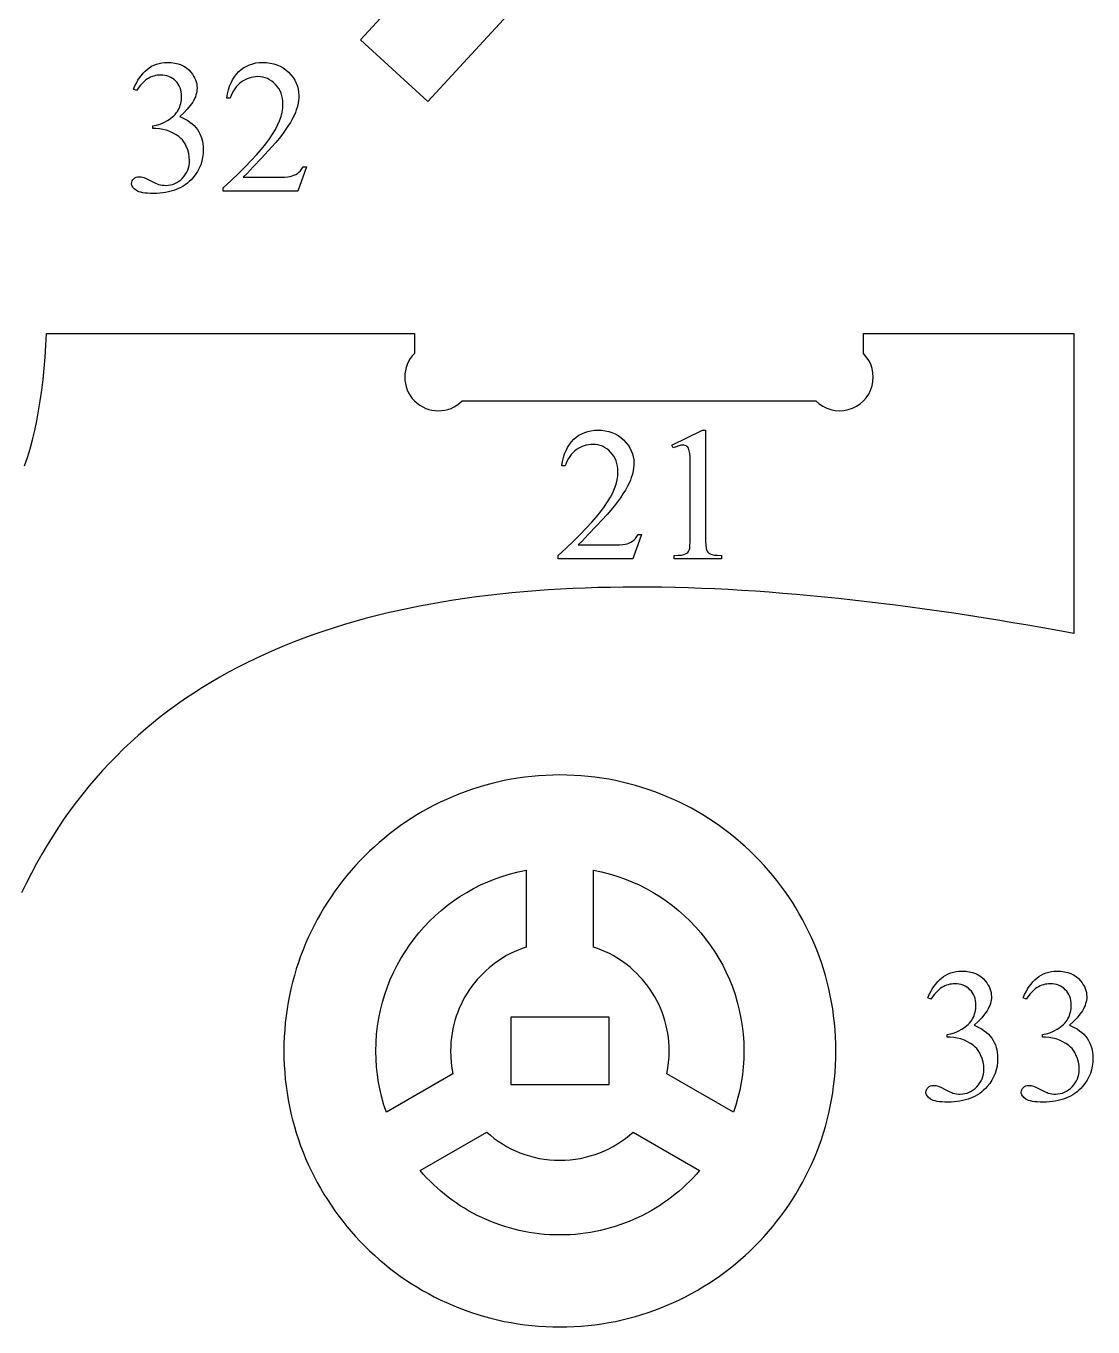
# Model space of a CAD drawing. Extents: x -27 to 581, y 232 to 579.
# Drawn here: x 432.1 to 480.8, y 318.8 to 378.1 of the extents above; entities that cross this region are included whole.
import ezdxf

# ---------------------------------------------------------------- set-up
doc = ezdxf.new("R2010")
doc.units = 0
doc.header["$MEASUREMENT"] = 0
doc.layers.get('0').update_dxf_attribs({"linetype": 'CONTINUOUS'})

msp = doc.modelspace()

# ---------------------------------------------------------------- linework, layer by layer
at = {"color": 1, "ltscale": 0.013501}
msp.add_line((432.992126, 363.541687), (433.021362, 364.080933), dxfattribs=at)
at = {"color": 1, "ltscale": 0.419876}
msp.add_line((433.021362, 364.080933), (449.816406, 364.080933), dxfattribs=at)
at = {"color": 1, "ltscale": 0.022495}
for p, q in [((449.816406, 364.080933), (449.816406, 363.181152)), ((470.296417, 363.181152), (470.296417, 364.080933))]:
    msp.add_line(p, q, dxfattribs=at)
at = {"color": 1, "ltscale": 0.24}
msp.add_line((470.296417, 364.080933), (479.896423, 364.080933), dxfattribs=at)
at = {"color": 1, "ltscale": 0.341995}
msp.add_line((479.896423, 364.080933), (479.896423, 350.401123), dxfattribs=at)
at = {"color": 1, "ltscale": 0.013236}
msp.add_line((432.956116, 363.013458), (432.992126, 363.541687), dxfattribs=at)
at = {"color": 1, "ltscale": 0.012964}
msp.add_line((432.913025, 362.496674), (432.956116, 363.013458), dxfattribs=at)
at = {"color": 1, "ltscale": 0.012687}
msp.add_line((432.862457, 361.99173), (432.913025, 362.496674), dxfattribs=at)
at = {"color": 1, "ltscale": 0.012404}
msp.add_line((432.804047, 361.499023), (432.862457, 361.99173), dxfattribs=at)
at = {"color": 1, "ltscale": 0.011826}
msp.add_line((432.662415, 360.55188), (432.737488, 361.018921), dxfattribs=at)
at = {"color": 1, "ltscale": 0.012117}
msp.add_line((432.737488, 361.018921), (432.804047, 361.499023), dxfattribs=at)
at = {"color": 1, "ltscale": 0.403388}
msp.add_line((451.988647, 361.008942), (468.124176, 361.008942), dxfattribs=at)
at = {"color": 1, "ltscale": 0.011534}
msp.add_line((432.57843, 360.098236), (432.662415, 360.55188), dxfattribs=at)
at = {"color": 1, "ltscale": 0.011239}
msp.add_line((432.485199, 359.658447), (432.57843, 360.098236), dxfattribs=at)
at = {"color": 1, "ltscale": 0.010654}
msp.add_line((432.269592, 358.82193), (432.382385, 359.23288), dxfattribs=at)
at = {"color": 1, "ltscale": 0.010945}
msp.add_line((432.382385, 359.23288), (432.485199, 359.658447), dxfattribs=at)
at = {"color": 1, "ltscale": 0.010366}
msp.add_line((432.146484, 358.425995), (432.269592, 358.82193), dxfattribs=at)
at = {"color": 1, "ltscale": 0.010083}
msp.add_line((432.012726, 358.045502), (432.146484, 358.425995), dxfattribs=at)
at = {"color": 1, "ltscale": 0.013344}
msp.add_line((452.63913, 352.06665), (452.110321, 351.993988), dxfattribs=at)
at = {"color": 1, "ltscale": 0.013441}
msp.add_line((453.172577, 352.133606), (452.63913, 352.06665), dxfattribs=at)
at = {"color": 1, "ltscale": 0.013539}
msp.add_line((453.710632, 352.194946), (453.172577, 352.133606), dxfattribs=at)
at = {"color": 1, "ltscale": 0.013636}
msp.add_line((454.253204, 352.250702), (453.710632, 352.194946), dxfattribs=at)
at = {"color": 1, "ltscale": 0.013735}
msp.add_line((454.800293, 352.300934), (454.253204, 352.250702), dxfattribs=at)
at = {"color": 1, "ltscale": 0.013834}
msp.add_line((455.351837, 352.345703), (454.800293, 352.300934), dxfattribs=at)
at = {"color": 1, "ltscale": 0.013934}
msp.add_line((455.907806, 352.385071), (455.351837, 352.345703), dxfattribs=at)
at = {"color": 1, "ltscale": 0.014034}
msp.add_line((456.46814, 352.419037), (455.907806, 352.385071), dxfattribs=at)
at = {"color": 1, "ltscale": 0.014134}
msp.add_line((457.032776, 352.447723), (456.46814, 352.419037), dxfattribs=at)
at = {"color": 1, "ltscale": 0.014236}
msp.add_line((457.601715, 352.471161), (457.032776, 352.447723), dxfattribs=at)
at = {"color": 1, "ltscale": 0.014336}
msp.add_line((458.174866, 352.48938), (457.601715, 352.471161), dxfattribs=at)
at = {"color": 1, "ltscale": 0.014438}
msp.add_line((458.752228, 352.502472), (458.174866, 352.48938), dxfattribs=at)
at = {"color": 1, "ltscale": 0.014538}
msp.add_line((459.33371, 352.510468), (458.752228, 352.502472), dxfattribs=at)
at = {"color": 1, "ltscale": 0.01464}
msp.add_line((459.919312, 352.513428), (459.33371, 352.510468), dxfattribs=at)
at = {"color": 1, "ltscale": 0.014742}
msp.add_line((460.508972, 352.511444), (459.919312, 352.513428), dxfattribs=at)
at = {"color": 1, "ltscale": 0.014842}
msp.add_line((461.102631, 352.504486), (460.508972, 352.511444), dxfattribs=at)
at = {"color": 1, "ltscale": 0.014944}
msp.add_line((461.700256, 352.492676), (461.102631, 352.504486), dxfattribs=at)
at = {"color": 1, "ltscale": 0.015045}
msp.add_line((462.301819, 352.476074), (461.700256, 352.492676), dxfattribs=at)
at = {"color": 1, "ltscale": 0.015145}
msp.add_line((462.907257, 352.454712), (462.301819, 352.476074), dxfattribs=at)
at = {"color": 1, "ltscale": 0.015245}
msp.add_line((463.51651, 352.428619), (462.907257, 352.454712), dxfattribs=at)
at = {"color": 1, "ltscale": 0.015346}
msp.add_line((464.129578, 352.397888), (463.51651, 352.428619), dxfattribs=at)
at = {"color": 1, "ltscale": 0.015445}
msp.add_line((464.746368, 352.362549), (464.129578, 352.397888), dxfattribs=at)
at = {"color": 1, "ltscale": 0.015545}
msp.add_line((465.366882, 352.322662), (464.746368, 352.362549), dxfattribs=at)
at = {"color": 1, "ltscale": 0.015643}
msp.add_line((465.991028, 352.27832), (465.366882, 352.322662), dxfattribs=at)
at = {"color": 1, "ltscale": 0.015742}
msp.add_line((466.618805, 352.229523), (465.991028, 352.27832), dxfattribs=at)
at = {"color": 1, "ltscale": 0.01584}
msp.add_line((467.250153, 352.176361), (466.618805, 352.229523), dxfattribs=at)
at = {"color": 1, "ltscale": 0.015936}
msp.add_line((467.88501, 352.118866), (467.250153, 352.176361), dxfattribs=at)
at = {"color": 1, "ltscale": 0.016033}
msp.add_line((468.523346, 352.057098), (467.88501, 352.118866), dxfattribs=at)
at = {"color": 1, "ltscale": 0.016128}
msp.add_line((469.1651, 351.991119), (468.523346, 352.057098), dxfattribs=at)
at = {"color": 1, "ltscale": 0.012702}
msp.add_line((449.037231, 351.435486), (448.542114, 351.321472), dxfattribs=at)
at = {"color": 1, "ltscale": 0.012789}
msp.add_line((449.537292, 351.543427), (449.037231, 351.435486), dxfattribs=at)
at = {"color": 1, "ltscale": 0.012879}
msp.add_line((450.042267, 351.645355), (449.537292, 351.543427), dxfattribs=at)
at = {"color": 1, "ltscale": 0.01297}
msp.add_line((450.552124, 351.741333), (450.042267, 351.645355), dxfattribs=at)
at = {"color": 1, "ltscale": 0.013061}
msp.add_line((451.066742, 351.83136), (450.552124, 351.741333), dxfattribs=at)
at = {"color": 1, "ltscale": 0.013156}
msp.add_line((451.586182, 351.915588), (451.066742, 351.83136), dxfattribs=at)
at = {"color": 1, "ltscale": 0.013249}
msp.add_line((452.110321, 351.993988), (451.586182, 351.915588), dxfattribs=at)
at = {"color": 1, "ltscale": 0.016224}
msp.add_line((469.810272, 351.92099), (469.1651, 351.991119), dxfattribs=at)
at = {"color": 1, "ltscale": 0.016318}
msp.add_line((470.458771, 351.846741), (469.810272, 351.92099), dxfattribs=at)
at = {"color": 1, "ltscale": 0.016412}
msp.add_line((471.110565, 351.768463), (470.458771, 351.846741), dxfattribs=at)
at = {"color": 1, "ltscale": 0.016505}
msp.add_line((471.765625, 351.686188), (471.110565, 351.768463), dxfattribs=at)
at = {"color": 1, "ltscale": 0.016597}
msp.add_line((472.423889, 351.599945), (471.765625, 351.686188), dxfattribs=at)
at = {"color": 1, "ltscale": 0.016689}
msp.add_line((473.085327, 351.509857), (472.423889, 351.599945), dxfattribs=at)
at = {"color": 1, "ltscale": 0.016779}
msp.add_line((473.749878, 351.415894), (473.085327, 351.509857), dxfattribs=at)
at = {"color": 1, "ltscale": 0.01237}
msp.add_line((447.086853, 350.942474), (446.611938, 350.80365), dxfattribs=at)
at = {"color": 1, "ltscale": 0.012449}
msp.add_line((447.566864, 351.075012), (447.086853, 350.942474), dxfattribs=at)
at = {"color": 1, "ltscale": 0.012532}
msp.add_line((448.051971, 351.201355), (447.566864, 351.075012), dxfattribs=at)
at = {"color": 1, "ltscale": 0.012616}
msp.add_line((448.542114, 351.321472), (448.051971, 351.201355), dxfattribs=at)
at = {"color": 1, "ltscale": 0.016869}
msp.add_line((474.417511, 351.318176), (473.749878, 351.415894), dxfattribs=at)
at = {"color": 1, "ltscale": 0.016957}
msp.add_line((475.088165, 351.216736), (474.417511, 351.318176), dxfattribs=at)
at = {"color": 1, "ltscale": 0.017045}
msp.add_line((475.76181, 351.111633), (475.088165, 351.216736), dxfattribs=at)
at = {"color": 1, "ltscale": 0.017132}
msp.add_line((476.438416, 351.00293), (475.76181, 351.111633), dxfattribs=at)
at = {"color": 1, "ltscale": 0.017217}
msp.add_line((477.117889, 350.890625), (476.438416, 351.00293), dxfattribs=at)
at = {"color": 1, "ltscale": 0.017303}
msp.add_line((477.800262, 350.774841), (477.117889, 350.890625), dxfattribs=at)
at = {"color": 1, "ltscale": 0.012071}
msp.add_line((445.218445, 350.348816), (444.764496, 350.184265), dxfattribs=at)
at = {"color": 1, "ltscale": 0.012142}
msp.add_line((445.677704, 350.506866), (445.218445, 350.348816), dxfattribs=at)
at = {"color": 1, "ltscale": 0.012215}
msp.add_line((446.142212, 350.658447), (445.677704, 350.506866), dxfattribs=at)
at = {"color": 1, "ltscale": 0.012291}
msp.add_line((446.611938, 350.80365), (446.142212, 350.658447), dxfattribs=at)
at = {"color": 1, "ltscale": 0.017386}
msp.add_line((478.485413, 350.655609), (477.800262, 350.774841), dxfattribs=at)
at = {"color": 1, "ltscale": 0.017469}
msp.add_line((479.17334, 350.53299), (478.485413, 350.655609), dxfattribs=at)
at = {"color": 1, "ltscale": 0.018375}
msp.add_line((479.896423, 350.401123), (479.17334, 350.53299), dxfattribs=at)
at = {"color": 1, "ltscale": 0.011816}
msp.add_line((443.434875, 349.651031), (443.002594, 349.4599), dxfattribs=at)
at = {"color": 1, "ltscale": 0.011877}
msp.add_line((443.872681, 349.835449), (443.434875, 349.651031), dxfattribs=at)
at = {"color": 1, "ltscale": 0.011938}
msp.add_line((444.315887, 350.013153), (443.872681, 349.835449), dxfattribs=at)
at = {"color": 1, "ltscale": 0.012003}
msp.add_line((444.764496, 350.184265), (444.315887, 350.013153), dxfattribs=at)
at = {"color": 1, "ltscale": 0.011659}
msp.add_line((442.154602, 349.057251), (441.739014, 348.845612), dxfattribs=at)
at = {"color": 1, "ltscale": 0.011708}
msp.add_line((442.575806, 349.261993), (442.154602, 349.057251), dxfattribs=at)
at = {"color": 1, "ltscale": 0.011761}
msp.add_line((443.002594, 349.4599), (442.575806, 349.261993), dxfattribs=at)
at = {"color": 1, "ltscale": 0.011573}
msp.add_line((441.329102, 348.627045), (440.924866, 348.401459), dxfattribs=at)
at = {"color": 1, "ltscale": 0.011614}
msp.add_line((441.739014, 348.845612), (441.329102, 348.627045), dxfattribs=at)
at = {"color": 1, "ltscale": 0.011473}
msp.add_line((440.133698, 347.929077), (439.746826, 347.68219), dxfattribs=at)
at = {"color": 1, "ltscale": 0.011502}
msp.add_line((440.526367, 348.168823), (440.133698, 347.929077), dxfattribs=at)
at = {"color": 1, "ltscale": 0.011536}
msp.add_line((440.924866, 348.401459), (440.526367, 348.168823), dxfattribs=at)
at = {"color": 1, "ltscale": 0.011429}
msp.add_line((439.365875, 347.42804), (438.990814, 347.166656), dxfattribs=at)
at = {"color": 1, "ltscale": 0.011449}
msp.add_line((439.746826, 347.68219), (439.365875, 347.42804), dxfattribs=at)
at = {"color": 1, "ltscale": 0.011403}
msp.add_line((438.621735, 346.897919), (438.258667, 346.621826), dxfattribs=at)
at = {"color": 1, "ltscale": 0.011414}
msp.add_line((438.990814, 347.166656), (438.621735, 346.897919), dxfattribs=at)
at = {"color": 1, "ltscale": 0.011397}
for p, q in [((437.901672, 346.338287), (437.550781, 346.047241)), ((438.258667, 346.621826), (437.901672, 346.338287))]:
    msp.add_line(p, q, dxfattribs=at)
at = {"color": 1, "ltscale": 0.011412}
msp.add_line((437.206024, 345.748657), (436.867462, 345.442474), dxfattribs=at)
at = {"color": 1, "ltscale": 0.011402}
msp.add_line((437.550781, 346.047241), (437.206024, 345.748657), dxfattribs=at)
at = {"color": 1, "ltscale": 0.011447}
msp.add_line((436.535126, 345.128632), (436.209106, 344.807098), dxfattribs=at)
at = {"color": 1, "ltscale": 0.011428}
msp.add_line((436.867462, 345.442474), (436.535126, 345.128632), dxfattribs=at)
at = {"color": 1, "ltscale": 0.011507}
msp.add_line((435.889374, 344.477783), (435.57605, 344.140625), dxfattribs=at)
at = {"color": 1, "ltscale": 0.011475}
msp.add_line((436.209106, 344.807098), (435.889374, 344.477783), dxfattribs=at)
at = {"color": 1, "ltscale": 0.011587}
msp.add_line((435.269104, 343.795624), (434.968658, 343.442688), dxfattribs=at)
at = {"color": 1, "ltscale": 0.011545}
msp.add_line((435.57605, 344.140625), (435.269104, 343.795624), dxfattribs=at)
at = {"color": 1, "ltscale": 0.011637}
msp.add_line((434.968658, 343.442688), (434.674683, 343.081787), dxfattribs=at)
at = {"color": 1, "ltscale": 0.011753}
msp.add_line((434.387268, 342.71283), (434.106445, 342.335785), dxfattribs=at)
at = {"color": 1, "ltscale": 0.011692}
msp.add_line((434.674683, 343.081787), (434.387268, 342.71283), dxfattribs=at)
at = {"color": 1, "ltscale": 0.011893}
msp.add_line((433.832245, 341.950592), (433.564758, 341.55719), dxfattribs=at)
at = {"color": 1, "ltscale": 0.011821}
msp.add_line((434.106445, 342.335785), (433.832245, 341.950592), dxfattribs=at)
at = {"color": 1, "ltscale": 0.011972}
msp.add_line((433.564758, 341.55719), (433.303986, 341.155518), dxfattribs=at)
at = {"color": 1, "ltscale": 0.012147}
msp.add_line((433.049957, 340.745575), (432.802795, 340.32724), dxfattribs=at)
at = {"color": 1, "ltscale": 0.012057}
msp.add_line((433.303986, 341.155518), (433.049957, 340.745575), dxfattribs=at)
at = {"color": 1, "ltscale": 0.012245}
msp.add_line((432.802795, 340.32724), (432.562439, 339.900482), dxfattribs=at)
at = {"color": 1, "ltscale": 0.012346}
msp.add_line((432.562439, 339.900482), (432.329041, 339.465271), dxfattribs=at)
at = {"color": 1, "ltscale": 0.01257}
msp.add_line((432.102539, 339.021515), (431.883057, 338.569153), dxfattribs=at)
at = {"color": 1, "ltscale": 0.012455}
msp.add_line((432.329041, 339.465271), (432.102539, 339.021515), dxfattribs=at)
at = {"color": 1}
for points in [[(450.415344, 374.667236), (447.354553, 377.487823), (454.472321, 385.211731), (452.213257, 387.293488), (445.09549, 379.569611), (442.309265, 382.137177), (445.413513, 387.815033), (445.413513, 397.877594), (443.453278, 397.877594), (443.454559, 401.034821), (445.996094, 401.034821), (445.996094, 404.990112), (449.440826, 404.990112), (449.440826, 401.037994), (453.078888, 401.037994), (453.078888, 391.879242), (464.215027, 391.879242), (464.215027, 389.64212)], [(456.446014, 318.754181), (456.770721, 318.758301), (457.093445, 318.770599), (457.414032, 318.790955), (457.732452, 318.819275), (458.048523, 318.855499), (458.362213, 318.899475), (458.673401, 318.951141), (458.981995, 319.010376), (459.287872, 319.077087), (459.590973, 319.151184), (459.891144, 319.232544), (460.188324, 319.321075), (460.482422, 319.416687), (460.773315, 319.519287), (461.060883, 319.628754), (461.345062, 319.744995), (461.625763, 319.86795), (461.902863, 319.997437), (462.176239, 320.133453), (462.445862, 320.275818), (462.711548, 320.424469), (462.973267, 320.579315), (463.230865, 320.740234), (463.484314, 320.907135), (463.733429, 321.079926), (463.97818, 321.258484), (464.218414, 321.442749), (464.454071, 321.632599), (464.685028, 321.827942), (464.911194, 322.028625), (465.132477, 322.23465), (465.348785, 322.445831), (465.559967, 322.662109), (465.765991, 322.883362), (465.966705, 323.109528), (466.162048, 323.340454), (466.351898, 323.576111), (466.536163, 323.816315), (466.714752, 324.061035), (466.887543, 324.31015), (467.054474, 324.563538), (467.215393, 324.821136), (467.370239, 325.082825), (467.51889, 325.348511), (467.661285, 325.618073), (467.797272, 325.891418), (467.926788, 326.168488), (468.049744, 326.449158), (468.165985, 326.733307), (468.275452, 327.020844), (468.378052, 327.311707), (468.473663, 327.605743), (468.562225, 327.902893), (468.643585, 328.203033), (468.717682, 328.506073), (468.784393, 328.81189), (468.843628, 329.120453), (468.895264, 329.43158), (468.93927, 329.745239), (468.975464, 330.061279), (469.003815, 330.379608), (469.02417, 330.700165), (469.036469, 331.022827), (469.040588, 331.347473), (469.036469, 331.67218), (469.02417, 331.994904), (469.003815, 332.315491), (468.975464, 332.633911), (468.93927, 332.950012), (468.895264, 333.263702), (468.843628, 333.57489), (468.784393, 333.883484), (468.717682, 334.189362), (468.643585, 334.492432), (468.562225, 334.792603), (468.473663, 335.089813), (468.378052, 335.383881), (468.275452, 335.674774), (468.165985, 335.962341), (468.049744, 336.246552), (467.926788, 336.527222), (467.797272, 336.804321), (467.661285, 337.077728), (467.51889, 337.347321), (467.370239, 337.613037), (467.215393, 337.874725), (467.054474, 338.132355), (466.887543, 338.385773), (466.714752, 338.634888), (466.536163, 338.879639), (466.351898, 339.119873), (466.162048, 339.35553), (465.966705, 339.586487), (465.765991, 339.812653), (465.559967, 340.033936), (465.348785, 340.250244), (465.132477, 340.461426), (464.911194, 340.66745), (464.685028, 340.868195), (464.454071, 341.063538), (464.218414, 341.253387), (463.97818, 341.437653), (463.733429, 341.616211), (463.484314, 341.789032), (463.230865, 341.955933), (462.973267, 342.116852), (462.711548, 342.271698), (462.445862, 342.42038), (462.176239, 342.562744), (461.902863, 342.69873), (461.625763, 342.828247), (461.345062, 342.951202), (461.060883, 343.067444), (460.773315, 343.176941), (460.482422, 343.279541), (460.188324, 343.375153), (459.891144, 343.463684), (459.590973, 343.545044), (459.287872, 343.619141), (458.981995, 343.685852), (458.673401, 343.745087), (458.362213, 343.796753), (458.048523, 343.840729), (457.732452, 343.876923), (457.414032, 343.905273), (457.093445, 343.925629), (456.770721, 343.937927), (456.446014, 343.942047), (456.121368, 343.937927), (455.798706, 343.925629), (455.478149, 343.905273), (455.159821, 343.876923), (454.84375, 343.840729), (454.530121, 343.796753), (454.218994, 343.745087), (453.910431, 343.685852), (453.604614, 343.619141), (453.301544, 343.545044), (453.001404, 343.463684), (452.704285, 343.375153), (452.410217, 343.279541), (452.119385, 343.176941), (451.831848, 343.067444), (451.547668, 342.951202), (451.267029, 342.828247), (450.98996, 342.69873), (450.716614, 342.562744), (450.447021, 342.42038), (450.181366, 342.271698), (449.919678, 342.116852), (449.662079, 341.955933), (449.408691, 341.789032), (449.159576, 341.616211), (448.914856, 341.437653), (448.674622, 341.253387), (448.438995, 341.063538), (448.208069, 340.868195), (447.981903, 340.66745), (447.760651, 340.461426), (447.544373, 340.250244), (447.33316, 340.033936), (447.127167, 339.812653), (446.926453, 339.586487), (446.73114, 339.35553), (446.54129, 339.119873), (446.357025, 338.879639), (446.178467, 338.634888), (446.005676, 338.385773), (445.838776, 338.132355), (445.677856, 337.874725), (445.52301, 337.613037), (445.374359, 337.347321), (445.231964, 337.077728), (445.095978, 336.804321), (444.966461, 336.527222), (444.843536, 336.246552), (444.727295, 335.962341), (444.617828, 335.674774), (444.515228, 335.383881), (444.419617, 335.089813), (444.331055, 334.792603), (444.249695, 334.492432), (444.175629, 334.189362), (444.108917, 333.883484), (444.049683, 333.57489), (443.998016, 333.263702), (443.954041, 332.950012), (443.917816, 332.633911), (443.889496, 332.315491), (443.86911, 331.994904), (443.856842, 331.67218), (443.852722, 331.347473), (443.856842, 331.022827), (443.86911, 330.700165), (443.889496, 330.379608), (443.917816, 330.061279), (443.954041, 329.745239), (443.998016, 329.43158), (444.049683, 329.120453), (444.108917, 328.81189), (444.175629, 328.506073), (444.249695, 328.203033), (444.331055, 327.902893), (444.419617, 327.605743), (444.515228, 327.311707), (444.617828, 327.020844), (444.727295, 326.733307), (444.843536, 326.449158), (444.966461, 326.168488), (445.095978, 325.891418), (445.231964, 325.618073), (445.374359, 325.348511), (445.52301, 325.082825), (445.677856, 324.821136), (445.838776, 324.563538), (446.005676, 324.31015), (446.178467, 324.061035), (446.357025, 323.816315), (446.54129, 323.576111), (446.73114, 323.340454), (446.926453, 323.109528), (447.127167, 322.883362), (447.33316, 322.662109), (447.544373, 322.445831), (447.760651, 322.23465), (447.981903, 322.028625), (448.208069, 321.827942), (448.438995, 321.632599), (448.674622, 321.442749), (448.914856, 321.258484), (449.159576, 321.079926), (449.408691, 320.907135), (449.662079, 320.740234), (449.919678, 320.579315), (450.181366, 320.424469), (450.447021, 320.275818), (450.716614, 320.133453), (450.98996, 319.997437), (451.267029, 319.86795), (451.547668, 319.744995), (451.831848, 319.628754), (452.119385, 319.519287), (452.410217, 319.416687), (452.704285, 319.321075), (453.001404, 319.232544), (453.301544, 319.151184), (453.604614, 319.077087), (453.910431, 319.010376), (454.218994, 318.951141), (454.530121, 318.899475), (454.84375, 318.855499), (455.159821, 318.819275), (455.478149, 318.790955), (455.798706, 318.770599), (456.121368, 318.758301)]]:
    msp.add_lwpolyline(points, close=True, dxfattribs=at)
at = {"color": 18}
for points in [[(436.989532, 375.240784), (437.053162, 375.382111), (437.120819, 375.515167), (437.192535, 375.639893), (437.26828, 375.756348), (437.348114, 375.864502), (437.431976, 375.964355), (437.519867, 376.055908), (437.611816, 376.139191), (437.70871, 376.213348), (437.81134, 376.277649), (437.919769, 376.332031), (438.033966, 376.376526), (438.153931, 376.411133), (438.279663, 376.435883), (438.411163, 376.450714), (438.548462, 376.455658), (438.716522, 376.448608), (438.874481, 376.42749), (439.022369, 376.392334), (439.160156, 376.343079), (439.287842, 376.279755), (439.405457, 376.202362), (439.51297, 376.110901), (439.610413, 376.005371), (439.676117, 375.920746), (439.733063, 375.834686), (439.78125, 375.747131), (439.820679, 375.658112), (439.851349, 375.567657), (439.87326, 375.475739), (439.886383, 375.382355), (439.890778, 375.287506), (439.887695, 375.20874), (439.878418, 375.129669), (439.863007, 375.050262), (439.8414, 374.97052), (439.813599, 374.890442), (439.779663, 374.810028), (439.739532, 374.729279), (439.693237, 374.648224), (439.640778, 374.566803), (439.582153, 374.485077), (439.44635, 374.320618), (439.285858, 374.154816), (439.100677, 373.987671), (439.22937, 373.932861), (439.349976, 373.872467), (439.462463, 373.806488), (439.566864, 373.734924), (439.663177, 373.657806), (439.751373, 373.575104), (439.831512, 373.486847), (439.903503, 373.393005), (439.967224, 373.29422), (440.022461, 373.191223), (440.069183, 373.083954), (440.107391, 372.972473), (440.137146, 372.85672), (440.158386, 372.736694), (440.171112, 372.612457), (440.175385, 372.483978), (440.167938, 372.300171), (440.14563, 372.12265), (440.108459, 371.951324), (440.056427, 371.786255), (439.989532, 371.627441), (439.907745, 371.474854), (439.811127, 371.328491), (439.699615, 371.188385), (439.619934, 371.10199), (439.535889, 371.021118), (439.447479, 370.945862), (439.354736, 370.87619), (439.25766, 370.812073), (439.156219, 370.75351), (439.050446, 370.700562), (438.940338, 370.653168), (438.825836, 370.611359), (438.707031, 370.575104), (438.583862, 370.544464), (438.456329, 370.519348), (438.324493, 370.499847), (438.188263, 370.485901), (438.047699, 370.477539), (437.902802, 370.474762), (437.763123, 370.47702), (437.635071, 370.483795), (437.518616, 370.495056), (437.413788, 370.510864), (437.320557, 370.531189), (437.238953, 370.556), (437.168976, 370.585327), (437.110596, 370.619202), (437.018585, 370.692719), (436.982452, 370.730499), (436.952881, 370.768921), (436.929901, 370.808014), (436.913452, 370.847778), (436.903625, 370.888184), (436.90033, 370.92926), (436.906555, 370.989014), (436.925293, 371.045013), (436.956482, 371.097321), (437.000153, 371.145905), (437.052582, 371.186798), (437.110046, 371.216003), (437.172577, 371.233521), (437.240143, 371.23938), (437.347412, 371.230865), (437.456787, 371.205383), (437.574677, 371.156006), (437.783875, 371.050323), (437.999451, 370.943604), (438.077759, 370.910553), (438.136444, 370.891052), (438.216339, 370.870605), (438.29892, 370.855988), (438.384125, 370.847229), (438.472015, 370.84433), (438.578552, 370.849548), (438.68161, 370.865295), (438.781128, 370.89151), (438.877136, 370.928223), (438.969635, 370.975403), (439.058594, 371.033081), (439.144043, 371.101257), (439.225983, 371.179901), (439.301147, 371.265717), (439.366302, 371.355377), (439.421417, 371.448914), (439.466522, 371.546265), (439.501587, 371.647491), (439.526642, 371.752563), (439.541687, 371.86145), (439.546692, 371.974243), (439.537415, 372.140961), (439.509521, 372.305573), (439.463074, 372.468048), (439.39801, 372.628387), (439.341461, 372.740173), (439.282288, 372.837585), (439.220428, 372.920685), (439.155914, 372.989441), (439.056091, 373.072418), (438.93927, 373.151398), (438.80545, 373.22641), (438.654663, 373.297424), (438.494568, 373.357819), (438.332886, 373.40097), (438.169617, 373.426849), (438.004761, 373.435486), (437.868835, 373.435486), (437.868835, 373.562897), (437.952759, 373.575989), (438.036743, 373.593964), (438.204926, 373.644684), (438.373383, 373.715027), (438.542084, 373.805023), (438.623627, 373.856201), (438.699402, 373.909882), (438.769379, 373.966125), (438.833588, 374.024841), (438.892029, 374.086121), (438.944702, 374.149902), (438.991608, 374.216187), (439.032715, 374.285034), (439.068542, 374.355988), (439.099609, 374.42865), (439.125916, 374.503052), (439.1474, 374.579193), (439.164124, 374.657043), (439.176086, 374.736633), (439.183258, 374.817932), (439.185638, 374.90097), (439.181366, 375.007721), (439.168518, 375.109222), (439.147095, 375.205505), (439.117126, 375.296539), (439.078613, 375.382324), (439.031525, 375.46286), (438.975861, 375.538147), (438.911652, 375.608215), (438.841064, 375.671448), (438.766296, 375.726227), (438.687347, 375.772583), (438.604218, 375.810516), (438.516907, 375.840027), (438.425415, 375.861084), (438.329742, 375.873718), (438.229889, 375.87796), (438.148438, 375.875183), (438.068665, 375.866943), (437.990601, 375.853149), (437.914215, 375.833862), (437.839539, 375.809082), (437.766541, 375.778778), (437.695251, 375.742981), (437.625641, 375.70166), (437.557709, 375.654846), (437.491486, 375.602509), (437.426971, 375.544678), (437.364136, 375.481323), (437.302979, 375.412445), (437.24353, 375.338074), (437.1297, 375.172821)], [(444.886169, 371.685394), (444.482635, 370.576721), (441.084412, 370.576721), (441.084412, 370.733887), (441.445404, 371.067993), (441.778656, 371.386444), (442.084167, 371.68924), (442.361908, 371.976349), (442.611938, 372.247803), (442.834229, 372.503601), (443.028748, 372.743744), (443.195557, 372.968201), (443.338898, 373.182526), (443.463165, 373.392212), (443.568298, 373.597229), (443.654297, 373.797607), (443.721222, 373.993317), (443.769012, 374.184418), (443.797668, 374.37085), (443.80722, 374.552643), (443.801971, 374.686584), (443.786255, 374.814392), (443.76004, 374.936127), (443.723328, 375.051758), (443.676147, 375.161255), (443.618469, 375.264679), (443.550293, 375.361969), (443.471649, 375.453156), (443.385712, 375.535797), (443.295624, 375.607422), (443.201447, 375.66803), (443.103149, 375.71759), (443.000732, 375.756165), (442.894226, 375.783691), (442.783569, 375.800232), (442.668823, 375.805725), (442.563995, 375.801849), (442.461884, 375.790192), (442.362488, 375.770782), (442.265808, 375.743622), (442.171875, 375.708679), (442.080627, 375.665955), (441.992126, 375.615479), (441.906342, 375.557251), (441.824677, 375.491486), (441.748505, 375.418518), (441.677856, 375.338318), (441.612701, 375.250854), (441.55307, 375.156189), (441.498962, 375.05426), (441.450348, 374.945129), (441.407227, 374.828735), (441.250061, 374.828735), (441.28183, 375.019501), (441.324005, 375.198822), (441.376587, 375.36676), (441.439606, 375.523254), (441.513062, 375.668335), (441.596924, 375.802032), (441.691193, 375.924286), (441.795898, 376.035126), (441.909241, 376.133667), (442.029388, 376.219086), (442.156403, 376.291382), (442.290222, 376.350525), (442.430908, 376.396515), (442.57843, 376.429352), (442.732758, 376.449066), (442.893951, 376.455658), (443.065552, 376.448608), (443.229919, 376.42749), (443.387054, 376.392334), (443.536957, 376.343079), (443.679626, 376.279755), (443.815063, 376.202362), (443.943268, 376.110901), (444.064209, 376.005371), (444.174225, 375.890289), (444.269562, 375.770172), (444.35025, 375.644989), (444.41626, 375.514771), (444.46759, 375.379486), (444.504272, 375.239197), (444.526276, 375.093842), (444.5336, 374.94342), (444.530426, 374.834045), (444.520844, 374.72467), (444.504913, 374.615295), (444.482635, 374.50592), (444.453949, 374.396545), (444.418915, 374.28714), (444.377502, 374.177765), (444.329712, 374.06839), (444.245026, 373.895081), (444.148102, 373.719269), (444.039001, 373.540924), (443.917664, 373.360077), (443.784119, 373.176697), (443.638367, 372.990784), (443.480408, 372.802338), (443.310242, 372.611389), (442.831024, 372.091034), (442.451111, 371.685394), (442.170502, 371.394409), (441.989166, 371.21814), (443.492889, 371.21814), (443.705139, 371.220245), (443.883148, 371.226624), (444.026917, 371.237244), (444.136444, 371.252106), (444.226563, 371.273468), (444.312195, 371.303619), (444.39328, 371.342499), (444.469879, 371.390167), (444.54184, 371.447632), (444.609009, 371.515991), (444.671387, 371.595245), (444.729004, 371.685394)], [(460.174133, 354.908234), (459.770599, 353.799561), (456.372375, 353.799561), (456.372375, 353.956726), (456.733368, 354.290833), (457.06662, 354.609314), (457.372131, 354.912079), (457.649902, 355.199219), (457.899933, 355.470673), (458.122192, 355.726471), (458.316742, 355.966614), (458.483521, 356.191071), (458.626892, 356.405396), (458.751129, 356.615051), (458.856262, 356.820068), (458.942291, 357.020447), (459.009186, 357.216187), (459.056976, 357.407257), (459.085663, 357.593689), (459.095215, 357.775482), (459.089966, 357.909424), (459.074249, 358.037262), (459.048004, 358.158997), (459.011322, 358.274597), (458.964111, 358.384125), (458.906433, 358.487518), (458.838287, 358.584839), (458.759644, 358.676025), (458.673676, 358.758667), (458.583618, 358.830261), (458.489441, 358.890869), (458.391144, 358.94046), (458.288727, 358.979004), (458.18219, 359.006561), (458.071564, 359.023071), (457.956787, 359.028595), (457.851959, 359.024719), (457.749847, 359.013062), (457.650452, 358.993652), (457.553802, 358.966461), (457.459839, 358.931519), (457.368622, 358.888794), (457.280121, 358.838348), (457.194336, 358.78009), (457.11264, 358.714355), (457.036499, 358.641388), (456.965851, 358.561157), (456.900696, 358.473724), (456.841064, 358.379028), (456.786926, 358.27713), (456.738312, 358.167969), (456.695221, 358.051605), (456.538025, 358.051605), (456.569794, 358.24234), (456.611969, 358.421692), (456.664581, 358.5896), (456.7276, 358.746124), (456.801025, 358.891205), (456.884888, 359.024872), (456.979187, 359.147125), (457.083893, 359.257965), (457.197205, 359.356537), (457.317383, 359.441956), (457.444366, 359.514221), (457.578217, 359.573364), (457.718903, 359.619354), (457.866394, 359.652222), (458.020752, 359.671936), (458.181946, 359.678497), (458.353546, 359.671478), (458.517914, 359.65036), (458.675049, 359.615173), (458.824951, 359.565918), (458.967621, 359.502625), (459.103027, 359.425232), (459.231232, 359.333771), (459.352203, 359.228241), (459.462219, 359.113159), (459.557556, 358.993011), (459.638214, 358.867828), (459.704224, 358.73761), (459.755585, 358.602356), (459.792236, 358.462036), (459.81424, 358.316681), (459.821594, 358.16629), (459.81839, 358.056915), (459.808838, 357.94754), (459.792908, 357.838135), (459.770599, 357.72876), (459.741943, 357.619385), (459.706879, 357.51001), (459.665466, 357.400635), (459.617676, 357.29126), (459.53299, 357.11795), (459.436096, 356.942139), (459.326965, 356.763794), (459.205658, 356.582916), (459.072113, 356.399536), (458.926361, 356.213623), (458.768402, 356.025208), (458.598206, 355.834259), (458.119019, 355.313904), (457.739105, 354.908234), (457.458496, 354.617249), (457.277161, 354.440979), (458.780884, 354.440979), (458.993134, 354.443115), (459.171143, 354.449463), (459.314911, 354.460083), (459.424408, 354.474976), (459.514557, 354.496338), (459.600159, 354.526459), (459.681274, 354.565369), (459.757874, 354.613007), (459.829803, 354.670502), (459.896973, 354.738861), (459.959381, 354.818115), (460.016968, 354.908234)], [(461.554688, 358.994598), (462.956451, 359.678497), (463.096619, 359.678497), (463.096619, 354.814789), (463.099152, 354.59549), (463.10672, 354.421875), (463.119324, 354.293884), (463.136963, 354.211609), (463.162598, 354.155579), (463.199097, 354.106476), (463.24649, 354.06427), (463.304779, 354.028931), (463.384949, 354.000549), (463.498047, 353.979034), (463.644043, 353.964417), (463.822998, 353.956726), (463.822998, 353.799561), (461.656616, 353.799561), (461.656616, 353.956726), (461.842468, 353.964294), (461.992188, 353.978516), (462.105835, 353.999329), (462.18335, 354.026825), (462.238312, 354.060272), (462.284241, 354.09903), (462.321136, 354.143097), (462.348999, 354.192474), (462.369446, 354.270416), (462.384064, 354.400085), (462.392822, 354.581543), (462.395752, 354.814789), (462.395752, 357.924164), (462.393097, 358.210358), (462.385132, 358.440277), (462.371857, 358.613892), (462.353271, 358.731232), (462.335327, 358.794708), (462.31131, 358.849121), (462.281189, 358.894531), (462.244934, 358.930878), (462.203644, 358.958771), (462.158386, 358.978668), (462.109131, 358.990631), (462.055908, 358.994598), (461.969635, 358.986389), (461.86795, 358.96167), (461.750885, 358.920532), (461.618408, 358.862915)], [(473.237915, 333.778076), (473.301544, 333.919403), (473.369202, 334.05246), (473.440918, 334.177185), (473.516693, 334.29364), (473.596497, 334.401794), (473.680359, 334.501648), (473.76825, 334.593201), (473.860229, 334.676483), (473.957092, 334.750641), (474.059723, 334.814941), (474.168152, 334.869324), (474.282349, 334.913818), (474.402313, 334.948425), (474.528046, 334.973175), (474.659576, 334.988007), (474.796844, 334.99295), (474.964905, 334.985901), (475.122864, 334.964783), (475.270752, 334.929626), (475.408539, 334.880371), (475.536255, 334.817047), (475.653839, 334.739655), (475.761383, 334.648193), (475.858795, 334.542664), (475.9245, 334.458038), (475.981476, 334.371979), (476.029633, 334.284424), (476.069061, 334.195435), (476.099731, 334.10495), (476.121643, 334.013031), (476.134766, 333.919647), (476.13916, 333.824799), (476.136078, 333.746033), (476.126801, 333.666962), (476.111389, 333.587555), (476.089783, 333.507813), (476.062012, 333.427734), (476.028046, 333.347321), (475.987946, 333.266571), (475.94165, 333.185516), (475.88916, 333.104095), (475.830536, 333.022369), (475.694733, 332.85791), (475.534241, 332.692108), (475.34906, 332.524963), (475.477753, 332.470154), (475.598358, 332.40976), (475.710876, 332.343781), (475.815277, 332.272217), (475.91156, 332.195099), (475.999786, 332.112427), (476.079895, 332.024139), (476.151917, 331.930298), (476.215607, 331.831543), (476.270844, 331.728516), (476.317566, 331.621277), (476.355804, 331.509766), (476.385529, 331.394012), (476.406769, 331.273987), (476.419525, 331.14975), (476.423767, 331.02124), (476.416321, 330.837463), (476.394043, 330.659943), (476.356873, 330.488617), (476.30481, 330.323547), (476.237915, 330.164734), (476.156158, 330.012146), (476.059509, 329.865784), (475.947998, 329.725677), (475.868317, 329.639282), (475.784271, 329.558411), (475.695892, 329.483154), (475.603149, 329.413483), (475.506042, 329.349365), (475.404633, 329.290833), (475.298859, 329.237854), (475.188721, 329.19046), (475.074249, 329.148651), (474.955414, 329.112427), (474.832245, 329.081757), (474.704742, 329.056641), (474.572876, 329.03714), (474.436646, 329.023193), (474.296112, 329.014832), (474.151184, 329.012054), (474.011505, 329.014313), (473.883453, 329.021088), (473.766998, 329.032349), (473.66217, 329.048157), (473.568939, 329.068481), (473.487335, 329.093292), (473.417358, 329.12262), (473.358978, 329.156494), (473.266998, 329.230011), (473.230865, 329.267792), (473.201294, 329.306213), (473.178284, 329.345306), (473.161865, 329.385071), (473.152008, 329.425476), (473.148712, 329.466553), (473.154968, 329.526306), (473.173676, 329.582336), (473.204865, 329.634613), (473.248535, 329.683197), (473.300964, 329.724091), (473.358459, 329.753296), (473.42099, 329.770813), (473.488556, 329.776672), (473.595795, 329.768158), (473.70517, 329.742676), (473.823059, 329.693298), (474.032257, 329.587646), (474.247833, 329.480896), (474.326141, 329.447845), (474.384827, 329.428345), (474.464722, 329.407898), (474.547302, 329.393311), (474.632538, 329.384521), (474.720398, 329.381622), (474.826965, 329.386841), (474.929993, 329.402588), (475.02951, 329.428802), (475.125519, 329.465515), (475.218018, 329.512695), (475.307007, 329.570374), (475.392456, 329.63855), (475.474396, 329.717194), (475.549561, 329.803009), (475.614685, 329.89267), (475.6698, 329.986206), (475.714905, 330.083557), (475.75, 330.184784), (475.775055, 330.289856), (475.79007, 330.398743), (475.795105, 330.511536), (475.785797, 330.678253), (475.757935, 330.842834), (475.711456, 331.005341), (475.646423, 331.16568), (475.589874, 331.277466), (475.53067, 331.374878), (475.468811, 331.457977), (475.404297, 331.526733), (475.304474, 331.609711), (475.187653, 331.68869), (475.053864, 331.763702), (474.903046, 331.834717), (474.742981, 331.895111), (474.581299, 331.938232), (474.417999, 331.964142), (474.253143, 331.972778), (474.117218, 331.972778), (474.117218, 332.100189), (474.201141, 332.113281), (474.285126, 332.131256), (474.453308, 332.181976), (474.621765, 332.252319), (474.790497, 332.342316), (474.87204, 332.393494), (474.947784, 332.447205), (475.017792, 332.503418), (475.082001, 332.562134), (475.140442, 332.623413), (475.193085, 332.687195), (475.23999, 332.753479), (475.281097, 332.822327), (475.316956, 332.89328), (475.348022, 332.965942), (475.374298, 333.040344), (475.395813, 333.116486), (475.412537, 333.194336), (475.424469, 333.273926), (475.431641, 333.355225), (475.434021, 333.438263), (475.429749, 333.545013), (475.416901, 333.646515), (475.395508, 333.742798), (475.36554, 333.833832), (475.326996, 333.919617), (475.279907, 334.000153), (475.224274, 334.075439), (475.160034, 334.145508), (475.089447, 334.20874), (475.014679, 334.263519), (474.93573, 334.309875), (474.8526, 334.347809), (474.765289, 334.377319), (474.673798, 334.398376), (474.578125, 334.411011), (474.478271, 334.415253), (474.39682, 334.412476), (474.317047, 334.404236), (474.238983, 334.390442), (474.162598, 334.371155), (474.087921, 334.346375), (474.014923, 334.316071), (473.943634, 334.280273), (473.874023, 334.238953), (473.806122, 334.192139), (473.739899, 334.139801), (473.675354, 334.08197), (473.612518, 334.018616), (473.551392, 333.949738), (473.491913, 333.875366), (473.378113, 333.710114)], [(477.587646, 333.778076), (477.651276, 333.919403), (477.718933, 334.05246), (477.790649, 334.177185), (477.866425, 334.29364), (477.946228, 334.401794), (478.03009, 334.501648), (478.118011, 334.593201), (478.209961, 334.676483), (478.306824, 334.750641), (478.409485, 334.814941), (478.517883, 334.869324), (478.63208, 334.913818), (478.752045, 334.948425), (478.877777, 334.973175), (479.009308, 334.988007), (479.146606, 334.99295), (479.314636, 334.985901), (479.472626, 334.964783), (479.620483, 334.929626), (479.75827, 334.880371), (479.885986, 334.817047), (480.003571, 334.739655), (480.111115, 334.648193), (480.208527, 334.542664), (480.274261, 334.458038), (480.331207, 334.371979), (480.379395, 334.284424), (480.418793, 334.195435), (480.449463, 334.10495), (480.471375, 334.013031), (480.484528, 333.919647), (480.488892, 333.824799), (480.485809, 333.746033), (480.476563, 333.666962), (480.461121, 333.587555), (480.439514, 333.507813), (480.411743, 333.427734), (480.377777, 333.347321), (480.337677, 333.266571), (480.291382, 333.185516), (480.238892, 333.104095), (480.180267, 333.022369), (480.044464, 332.85791), (479.883972, 332.692108), (479.698792, 332.524963), (479.827515, 332.470154), (479.94809, 332.40976), (480.060608, 332.343781), (480.165009, 332.272217), (480.261292, 332.195099), (480.349518, 332.112427), (480.429626, 332.024139), (480.501648, 331.930298), (480.565369, 331.831543), (480.620575, 331.728516), (480.667297, 331.621277), (480.705536, 331.509766), (480.73526, 331.394012), (480.7565, 331.273987), (480.769257, 331.14975), (480.773499, 331.02124), (480.766052, 330.837463), (480.743774, 330.659943), (480.706604, 330.488617), (480.654572, 330.323547), (480.587646, 330.164734), (480.50589, 330.012146), (480.409241, 329.865784), (480.297729, 329.725677), (480.218048, 329.639282), (480.134003, 329.558411), (480.045624, 329.483154), (479.952881, 329.413483), (479.855804, 329.349365), (479.754364, 329.290833), (479.64859, 329.237854), (479.538452, 329.19046), (479.423981, 329.148651), (479.305145, 329.112427), (479.181976, 329.081757), (479.054474, 329.056641), (478.922607, 329.03714), (478.786407, 329.023193), (478.645844, 329.014832), (478.500916, 329.012054), (478.361237, 329.014313), (478.233185, 329.021088), (478.11673, 329.032349), (478.011902, 329.048157), (477.918671, 329.068481), (477.837067, 329.093292), (477.76709, 329.12262), (477.70871, 329.156494), (477.61673, 329.230011), (477.580597, 329.267792), (477.551025, 329.306213), (477.528015, 329.345306), (477.511597, 329.385071), (477.50174, 329.425476), (477.498444, 329.466553), (477.5047, 329.526306), (477.523407, 329.582336), (477.554596, 329.634613), (477.598267, 329.683197), (477.650696, 329.724091), (477.708191, 329.753296), (477.770721, 329.770813), (477.838287, 329.776672), (477.945526, 329.768158), (478.054901, 329.742676), (478.172791, 329.693298), (478.381989, 329.587646), (478.597565, 329.480896), (478.675873, 329.447845), (478.734558, 329.428345), (478.814484, 329.407898), (478.897034, 329.393311), (478.982269, 329.384521), (479.070129, 329.381622), (479.176697, 329.386841), (479.279724, 329.402588), (479.379272, 329.428802), (479.475281, 329.465515), (479.567749, 329.512695), (479.656738, 329.570374), (479.742188, 329.63855), (479.824127, 329.717194), (479.899292, 329.803009), (479.964417, 329.89267), (480.019562, 329.986206), (480.064636, 330.083557), (480.099731, 330.184784), (480.124786, 330.289856), (480.139801, 330.398743), (480.144836, 330.511536), (480.135529, 330.678253), (480.107666, 330.842834), (480.061188, 331.005341), (479.996155, 331.16568), (479.939606, 331.277466), (479.880402, 331.374878), (479.818542, 331.457977), (479.754028, 331.526733), (479.654205, 331.609711), (479.537384, 331.68869), (479.403595, 331.763702), (479.252777, 331.834717), (479.092712, 331.895111), (478.93103, 331.938232), (478.767731, 331.964142), (478.602875, 331.972778), (478.466949, 331.972778), (478.466949, 332.100189), (478.550873, 332.113281), (478.634857, 332.131256), (478.80304, 332.181976), (478.971497, 332.252319), (479.140228, 332.342316), (479.221771, 332.393494), (479.297516, 332.447205), (479.367523, 332.503418), (479.431732, 332.562134), (479.490173, 332.623413), (479.542847, 332.687195), (479.589722, 332.753479), (479.630829, 332.822327), (479.666687, 332.89328), (479.697754, 332.965942), (479.72403, 333.040344), (479.745544, 333.116486), (479.762268, 333.194336), (479.7742, 333.273926), (479.781372, 333.355225), (479.783752, 333.438263), (479.77948, 333.545013), (479.766632, 333.646515), (479.745239, 333.742798), (479.715271, 333.833832), (479.676727, 333.919617), (479.629639, 334.000153), (479.574005, 334.075439), (479.509766, 334.145508), (479.439209, 334.20874), (479.364441, 334.263519), (479.285492, 334.309875), (479.202332, 334.347809), (479.115021, 334.377319), (479.023529, 334.398376), (478.927856, 334.411011), (478.828003, 334.415253), (478.746552, 334.412476), (478.666779, 334.404236), (478.588715, 334.390442), (478.51236, 334.371155), (478.437653, 334.346375), (478.364655, 334.316071), (478.293365, 334.280273), (478.223755, 334.238953), (478.155853, 334.192139), (478.08963, 334.139801), (478.025085, 334.08197), (477.96225, 334.018616), (477.901123, 333.949738), (477.841675, 333.875366), (477.727844, 333.710114)]]:
    msp.add_lwpolyline(points, close=True, dxfattribs=at)
at = {"color": 5}
for points in [[(454.910004, 339.601807), (454.910004, 336.090942), (454.724121, 336.026489), (454.541626, 335.955017), (454.362671, 335.876648), (454.187439, 335.791534), (454.016083, 335.699921), (453.848785, 335.601898), (453.685699, 335.49765), (453.527008, 335.38736), (453.372833, 335.271149), (453.223389, 335.149231), (453.078796, 335.021729), (452.93924, 334.888824), (452.804871, 334.750671), (452.675903, 334.607452), (452.552429, 334.45932), (452.434692, 334.306427), (452.322784, 334.148956), (452.216919, 333.987061), (452.117218, 333.820892), (452.023895, 333.650635), (451.937073, 333.47644), (451.856964, 333.298462), (451.783661, 333.116913), (451.717407, 332.931885), (451.658325, 332.743591), (451.606598, 332.552185), (451.562347, 332.357849), (451.525787, 332.160706), (451.49707, 331.960907), (451.476349, 331.758667), (451.463806, 331.554138), (451.459564, 331.347473), (451.466675, 331.081299), (451.48764, 330.81839), (451.522095, 330.559418), (451.569611, 330.305023), (448.530029, 328.550232), (448.420685, 328.8815), (448.324707, 329.218689), (448.242462, 329.561432), (448.174347, 329.909424), (448.120728, 330.262299), (448.08194, 330.61972), (448.058411, 330.981354), (448.050476, 331.346832), (448.059082, 331.729919), (448.084686, 332.108582), (448.126892, 332.482544), (448.185303, 332.851349), (448.259613, 333.214691), (448.349396, 333.572174), (448.454315, 333.923431), (448.574005, 334.268097), (448.708069, 334.605774), (448.85614, 334.936157), (449.017883, 335.25882), (449.192871, 335.573395), (449.380768, 335.879547), (449.581207, 336.17688), (449.793793, 336.465057), (450.018188, 336.743683), (450.253998, 337.01236), (450.500854, 337.270782), (450.758392, 337.518555), (451.026245, 337.75528), (451.304047, 337.980621), (451.591431, 338.194183), (451.888, 338.39563), (452.19339, 338.584595), (452.507233, 338.760651), (452.829193, 338.923492), (453.158844, 339.072723), (453.49588, 339.207977), (453.839874, 339.328888), (454.19046, 339.435059), (454.547302, 339.526154)], [(464.363251, 328.551514), (461.3237, 330.306305), (461.371185, 330.560486), (461.40564, 330.819031), (461.426636, 331.081482), (461.433716, 331.347473), (461.429504, 331.554199), (461.416931, 331.758789), (461.396179, 331.96106), (461.367432, 332.160889), (461.330841, 332.358093), (461.286591, 332.55249), (461.234802, 332.743927), (461.175659, 332.932251), (461.109344, 333.11731), (461.036011, 333.298889), (460.955841, 333.476868), (460.868958, 333.651062), (460.775574, 333.82135), (460.675812, 333.987518), (460.569855, 334.149414), (460.457886, 334.306885), (460.340057, 334.459778), (460.216522, 334.60791), (460.087463, 334.751129), (459.953033, 334.889282), (459.813416, 335.022156), (459.668732, 335.149628), (459.519196, 335.271545), (459.36496, 335.387695), (459.206146, 335.497986), (459.042999, 335.602173), (458.87561, 335.700165), (458.704193, 335.791748), (458.5289, 335.876801), (458.349884, 335.955109), (458.167328, 336.02655), (457.981384, 336.090942), (457.982025, 339.601807), (458.344818, 339.526123), (458.701782, 339.434967), (459.05249, 339.328735), (459.396576, 339.207794), (459.733673, 339.07251), (460.063416, 338.923248), (460.385437, 338.760406), (460.699371, 338.58432), (461.004822, 338.395355), (461.301453, 338.193909), (461.588867, 337.980347), (461.86673, 337.755005), (462.134613, 337.51828), (462.392212, 337.270508), (462.639099, 337.012115), (462.874939, 336.743439), (463.099365, 336.464844), (463.311981, 336.176697), (463.512451, 335.879364), (463.700348, 335.573242), (463.875366, 335.258667), (464.037109, 334.936005), (464.185181, 334.605682), (464.319275, 334.268005), (464.438934, 333.92334), (464.543884, 333.572113), (464.633667, 333.214661), (464.707977, 332.851318), (464.766418, 332.482513), (464.808624, 332.108582), (464.834198, 331.729919), (464.842804, 331.346832), (464.8349, 330.981384), (464.811432, 330.619843), (464.772736, 330.262543), (464.719177, 329.909821), (464.651093, 329.562012), (464.568848, 329.219482), (464.472778, 328.882538)], [(454.202118, 329.812103), (458.691193, 329.812103), (458.691193, 332.884094), (454.202118, 332.884094)], [(456.446014, 326.361023), (456.685547, 326.366699), (456.92215, 326.383453), (457.155609, 326.411102), (457.385651, 326.449371), (457.61203, 326.498016), (457.834473, 326.556793), (458.052734, 326.625427), (458.266541, 326.703705), (458.475708, 326.791351), (458.679901, 326.888123), (458.878906, 326.993774), (459.072449, 327.108063), (459.260284, 327.230713), (459.442169, 327.361511), (459.617859, 327.500153), (459.787048, 327.646454), (462.825348, 325.892273), (462.678741, 325.725494), (462.527863, 325.562653), (462.372803, 325.403839), (462.213623, 325.249176), (462.050415, 325.098694), (461.88327, 324.952545), (461.71228, 324.810791), (461.537506, 324.673523), (461.3591, 324.540802), (461.177094, 324.41275), (460.991608, 324.289429), (460.802704, 324.170959), (460.610504, 324.057404), (460.415039, 323.948853), (460.216461, 323.845398), (460.014832, 323.747131), (459.810211, 323.654144), (459.602753, 323.566528), (459.392487, 323.484344), (459.179504, 323.407684), (458.963928, 323.33667), (458.745819, 323.271362), (458.525299, 323.211853), (458.302399, 323.158264), (458.07724, 323.110626), (457.849945, 323.069061), (457.620544, 323.03363), (457.38913, 323.004456), (457.155823, 322.981628), (456.920715, 322.96521), (456.683868, 322.955261), (456.445374, 322.951965), (456.207062, 322.955261), (455.970367, 322.96521), (455.735413, 322.981628), (455.502258, 323.004486), (455.271027, 323.033691), (455.041748, 323.069092), (454.814575, 323.110687), (454.589569, 323.158325), (454.366791, 323.211975), (454.146393, 323.271484), (453.928375, 323.336792), (453.712921, 323.407837), (453.500061, 323.484497), (453.289886, 323.56665), (453.082489, 323.654297), (452.877991, 323.747314), (452.676453, 323.845551), (452.477936, 323.949005), (452.282562, 324.057556), (452.090424, 324.171082), (451.901611, 324.289551), (451.716187, 324.412811), (451.534271, 324.540833), (451.355927, 324.673523), (451.181244, 324.81073), (451.010315, 324.952454), (450.843231, 325.098541), (450.680084, 325.248932), (450.520966, 325.403503), (450.365936, 325.562225), (450.215118, 325.724976), (450.068573, 325.891663), (453.106873, 327.645813), (453.27597, 327.499725), (453.451508, 327.361267), (453.63327, 327.230591), (453.821014, 327.108063), (454.014435, 326.993835), (454.213318, 326.888245), (454.417389, 326.791504), (454.626434, 326.703857), (454.840118, 326.62558), (455.058289, 326.556915), (455.280609, 326.498108), (455.506836, 326.449463), (455.736755, 326.411133), (455.970093, 326.383484), (456.206604, 326.366699)]]:
    msp.add_lwpolyline(points, close=True, dxfattribs=at)
at = {"color": 1}
for centre, start, end in [((450.902527, 362.095032), 135, 314.999992), ((469.210297, 362.095032), 224.999996, 405.000001)]:
    msp.add_arc(centre, 1.536, start, end, dxfattribs=at)

doc.saveas('drawing.dxf')
